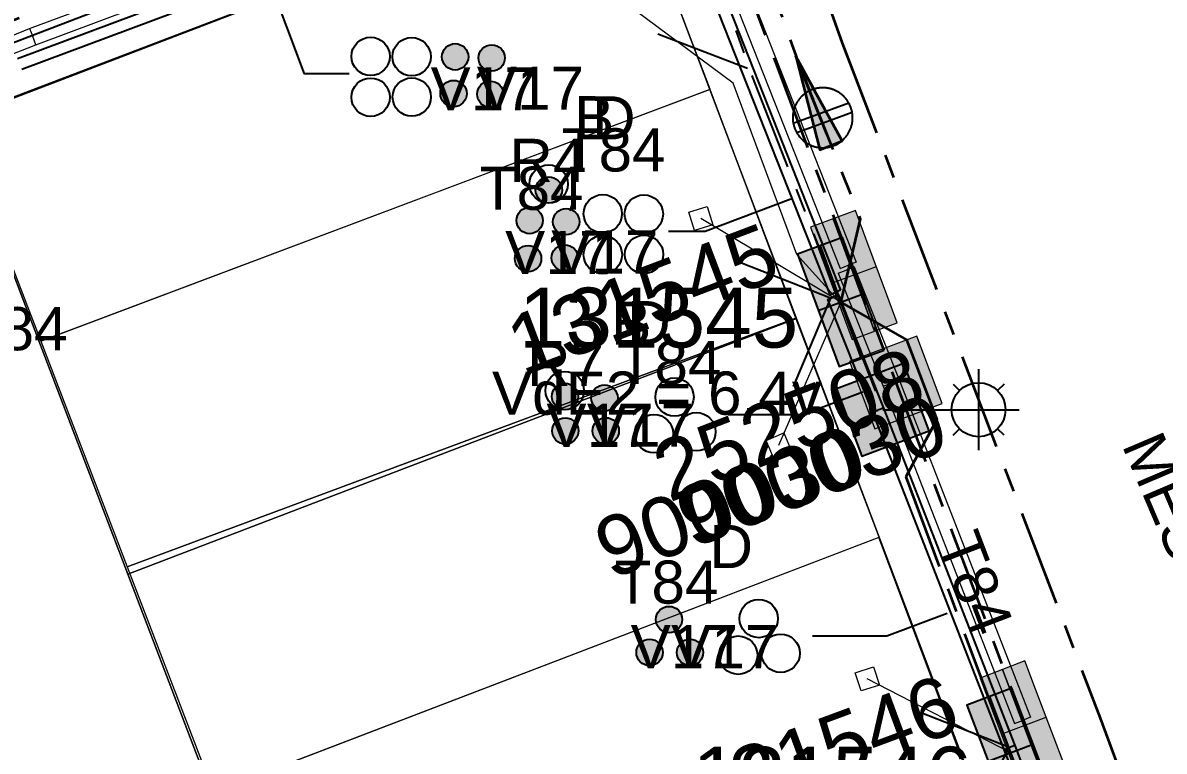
# Model space of a CAD drawing. Header units: metres. Extents: x 0 to 310918, y 0 to 6270107.
# Drawn here: x 310464.78 to 310512.4, y 6269830.87 to 6269861.25 of the extents above; entities that cross this region are included whole.
import ezdxf
from ezdxf.enums import TextEntityAlignment as Align

# ---------------------------------------------------------------- set-up
doc = ezdxf.new("R2010")
doc.units = ezdxf.units.M
for name, pattern in [('Cable Exist UG', [7, 4, -1, 1, -1]), ('IE Trench LV', [6, 4, -2]), ('PHANTOMX2', [6.6, 3, -0.75, 0.2, -0.75, 0.2, -0.75, 0.2, -0.75])]:
    doc.linetypes.add(name, pattern=pattern)
doc.layers.get('0').update_dxf_attribs({"color": 6})
for name, color, linetype, lineweight in [('_User Miscellaneous1', 30, 'Continuous', 13), ('_User_HV_Exist', 1, 'Continuous', 35), ('_User_LV_Exist', 5, 'Continuous', 35), ('Cadastre Buildings_SP_EXT', 78, 'Continuous', 15), ('Cadastre Developer_SP_EXT', 98, 'Continuous', 15), ('Cadastre Developer_SP_NEW', 92, 'Continuous', 15), ('Cadastre Land Parcels_SP_EXT', 118, 'Continuous', 15), ('Cadastre Roads_SP_EXT', 218, 'Continuous', 15), ('Mains_HV_EXT', 13, 'Continuous', 25), ('Mains_LV_EXT', 163, 'Continuous', 25), ('Mains_LV_SL_EXT', 135, 'Continuous', 25), ('Services_SP_EXT', 42, 'PHANTOMX2', 20)]:
    doc.layers.add(name, color=color, linetype=linetype, lineweight=lineweight)
doc.layers.add('_User Miscellaneous12', color=252, linetype='Continuous', lineweight=13, plot=False, transparency=0.75)
for name, color, linetype in [('Duct_SP_EXT', 30, 'Continuous'), ('Equip_LV_EXT', 7, 'Continuous'), ('SupportsUG_SP_LV_EXT', 7, 'Continuous'), ('SupportsUG_SP_LV_SL_EXT', 7, 'Continuous'), ('Trench_SP_EXT', 7, 'Continuous')]:
    doc.layers.add(name, color=color, linetype=linetype)
doc.layers.add('Features_HIDE', color=1, linetype='Continuous', plot=False)
doc.styles.add('COLUMN_LABEL', font='arial.ttf', dxfattribs={"height": 2})
doc.styles.add('iecARIAL', font='arial.ttf', dxfattribs={"height": 2})
doc.styles.add('ieISOCP', font='arial.ttf', dxfattribs={"height": 1.5})
doc.styles.add('POLE_LABEL', font='arial.ttf', dxfattribs={"height": 2})
doc.styles.add('SL_LABEL', font='arial.ttf', dxfattribs={"height": 2})
doc.styles.get("Standard").update_dxf_attribs({"font": 'arial.ttf'})

# ---------------------------------------------------------------- blocks, each defined once
blk = doc.blocks.new('COLUMN_EXT')
blk.add_hatch(color=256).paths.add_polyline_path([(1.5, -1.5), (1.5, 1.5), (-1.5, 1.5), (-1.5, -1.5)])
blk.add_lwpolyline([(1.5, 1.5), (-1.5, 1.5), (-1.5, -1.5), (1.5, -1.5)], close=True)
at = {"flags": 9}
for tag, p in [('NOTES', (-1.813, 2)), ('STREETNAME', (-1.813, 1.6)), ('LOCATION', (-1.813, 1.4)), ('SUBURB', (-1.813, 1.8)), ('LEGEND', (-1.813, 1.2)), ('USAGE', (-1.813, 1)), ('COLUMN_TYPE', (-1.813, 0.4)), ('OWNED_BY', (-1.813, 0.6)), ('STATE', (-1.813, 0.8))]:
    blk.add_attdef(tag, text='', height=0.2, rotation=180, dxfattribs=at).set_placement(p, align=Align.MIDDLE_LEFT)
at = {"flags": 1}
blk.add_attdef('Z', (-1.813, 2.351), '', height=0.2, rotation=180, dxfattribs=at)
at = {"flags": 9}
for tag, style, p in [('STRUCTURE_PLANT_NUMBER', 'POLE_LABEL', (-1.813, -0.031)), ('STREET_CODE', 'COLUMN_LABEL', (-1.813, 0.2))]:
    blk.add_attdef(tag, text='', height=0.2, rotation=180, dxfattribs=dict(at, style=style)).set_placement(p, align=Align.MIDDLE_LEFT)
at = {"style": 'COLUMN_LABEL', "width": 0.9, "flags": 8}
blk.add_attdef('ASSET_NUM', text='', height=2, rotation=270, dxfattribs=at).set_placement((2, -4), align=Align.MIDDLE_LEFT)
blk = doc.blocks.new('PILLAR_EXT')
blk.add_hatch(color=256).paths.add_polyline_path([(-2.5, 1), (-2.5, -1), (2.5, -1), (2.5, 1)])
for p, q in [((0, 1), (0, -1)), ((-2.5, 0), (2.5, 0))]:
    blk.add_line(p, q)
at = {"ltscale": 10}
blk.add_line((2.5, 0), (-2.5, 0), dxfattribs=at)
blk.add_lwpolyline([(-2.5, -1), (-1.25, -1), (1.25, -1), (2.5, -1), (2.5, 1), (-2.5, 1)], close=True)
at = {"width": 0.9, "flags": 8}
blk.add_attdef('ASSET_NUM', text='', height=2, rotation=90, dxfattribs=at).set_placement((-2, 4), align=Align.MIDDLE_LEFT)
for tag, p, flags in [('OWNED_BY', (0, -0.2), 9), ('STATE', (0, -0.4), 9), ('SUPPORT_TYPE', (0, -0.6), 9), ('USAGE', (0, -0.8), 9), ('LEGEND', (0, -1), 9), ('LOCATION', (0, -1.2), 9), ('NOTES', (0, -1.4), 9), ('PARENT', (0, -1.6), 9), ('STREETNAME', (0, -1.8), 9), ('SUBURB', (0, -2), 1)]:
    blk.add_attdef(tag, p, '', height=0.2, dxfattribs=dict(flags=flags))
blk = doc.blocks.new('DUCT_EXT')
blk.add_circle((0, 0.8), 0.8)
at = {"flags": 1}
blk.add_attdef('Z', (0, 0), '', height=0.2, dxfattribs=at)
at = {"flags": 9}
for tag, p in [('DUCT_CODE', (0, 0)), ('XSECT_TYPE', (0, -0.2)), ('FB_REFERENCE', (0, -0.4)), ('STATE', (0, -0.6)), ('NOTES', (0, -0.8))]:
    blk.add_attdef(tag, text='', height=0.2, dxfattribs=at).set_placement(p, align=Align.MIDDLE_LEFT)
blk = doc.blocks.new('SL_LANTERN_EXT')
at = {"flags": 9}
for tag, p in [('LRATECODE', (-7.4, 0)), ('LOUTREACHVOCAB', (-7.2, 0)), ('LOUTREACH', (-7, 0)), ('LANTNUMBER', (-6.6, 0)), ('LNEW', (-6.4, 0)), ('LMASTVOCAB', (-6.2, 0)), ('LMAST', (-6, 0)), ('LLAMPVOCAB', (-5.8, 0)), ('LLAMP', (-5.6, 0)), ('LEXIST', (-5.4, 0)), ('LCHARGE3PERCENT', (-5.2, 0)), ('LCHARGE3', (-5, 0)), ('LCHARGE2PERCENT', (-4.8, 0)), ('LCHARGE2', (-4.6, 0)), ('LCHARGE1PERCENT', (-4.4, 0)), ('LCHARGE1', (-4.2, 0)), ('LCATEGORY', (-4, 0)), ('LBRACKETVOCAB', (-3.8, 0)), ('LBRACKET', (-3.6, 0)), ('LKINGHEIGHT', (-3.4, 0)), ('CREPLACE', (-3.2, 0)), ('CREMOVE', (-3, 0)), ('CNUMBER', (-2.8, 0)), ('CNEW', (-2.6, 0)), ('CEXIST', (-2.4, 0)), ('USAGE', (-2.2, 0)), ('STATE', (-2, 0)), ('OWNED_BY', (-1.8, 0)), ('ORIENTATION', (-1.6, 0)), ('OPERATING_VOLTAGE', (-1.4, 0)), ('NO_PHASES', (-1.2, 0)), ('LANTERN_TYPE', (-1, 0)), ('LANTERN_PURPOSE', (-0.8, 0)), ('CONTROL_TYPE', (-0.6, 0)), ('CONSTRUCTED_VOLTAGE', (-0.4, 0))]:
    blk.add_attdef(tag, text='', height=0.001, rotation=270, dxfattribs=at).set_placement(p, align=Align.MIDDLE_LEFT)
at = {"style": 'SL_LABEL', "flags": 9}
blk.add_attdef('STREET_CODE', text='', height=0.001, rotation=270, dxfattribs=at).set_placement((0.001, 0), align=Align.MIDDLE_LEFT)
at = {"flags": 1}
blk.add_attdef('Z', (0, 0), '', height=0.001, rotation=270, dxfattribs=at)
at = {"width": 0.9}
blk.add_attdef('LNUMBER', text='', height=1, dxfattribs=at).set_placement((7, -1), align=Align.MIDDLE_LEFT)
at = {"flags": 9}
for tag, p in [('LREMOVE', (0, -7.6)), ('LREPLACE', (0, -7.8)), ('LTYPE', (0, -8)), ('LTYPEVOCAB', (0, -8.2)), ('LEGEND', (0, -8.4)), ('SUBURB', (0, -8.6)), ('STREETNAME', (0, -8.8)), ('LOCATION', (0, -9)), ('NOTES', (0, -9.2)), ('MAINTAINED_BY', (0, -9.863))]:
    blk.add_attdef(tag, text='', height=0.001, dxfattribs=at).set_placement(p, align=Align.MIDDLE_LEFT)
blk.add_attdef('OPERATED_BY', (0, -9.607), '', height=0.001, dxfattribs=at)
at = {"layer": 'Features_HIDE', "width": 0.9}
blk.add_attdef('ASSET_NUM', text='', height=1, dxfattribs=at).set_placement((7, 1), align=Align.MIDDLE_LEFT)
at = {"transparency": 33554651}
blk.add_wipeout([(5.688, 0), (5.061, -1.061), (4, -1.688), (2.939, -1.061), (2.313, 0), (2.939, 1.061), (4, 1.687), (5.061, 1.061)], dxfattribs=at)
for p, q in [((4, 1.687), (4, 0)), ((2.939, 1.061), (3.205, 0.795)), ((5.061, 1.061), (4.795, 0.795)), ((0, 0), (4, 0)), ((4, 0), (5.688, 0)), ((4, 0), (4, -1.688)), ((2.939, -1.061), (3.205, -0.795)), ((5.061, -1.061), (4.795, -0.795))]:
    blk.add_line(p, q)
blk.add_circle((4, 0), 1.125)
blk = doc.blocks.new('CCP_EXT')
at = {"flags": 9}
for tag, p in [('OWNED_BY', (0, -1)), ('USAGE', (0, -1.2)), ('LEGEND', (0, -1.4)), ('STATE', (0, -1.8)), ('LIFE_SUPPORT', (0, -1.6)), ('NOTES', (0, -2))]:
    blk.add_attdef(tag, text='', height=0.2, dxfattribs=at).set_placement(p, align=Align.MIDDLE_LEFT)
at = {"transparency": 33554651}
blk.add_wipeout([(0, 0.566), (0.566, 0), (0, -0.566), (-0.566, 0)], dxfattribs=at)
blk.add_lwpolyline([(-0.566, 0), (0, 0.566), (0.566, 0), (0, -0.566), (-0.566, 0)])
at = {"flags": 1}
blk.add_attdef('Z', (0, 0), '', height=0.2, dxfattribs=at)
at = {"flags": 9}
for tag, p in [('CCP_TYPE', (0, 0)), ('CONSTRUCTED_VOLTAGE', (0, -0.2)), ('NO_PHASES', (0, -0.4)), ('OPERATING_VOLTAGE', (0, -0.6)), ('ORIENTATION', (0, -0.8))]:
    blk.add_attdef(tag, text='', height=0.2, dxfattribs=at).set_placement(p, align=Align.MIDDLE_LEFT)
blk = doc.blocks.new('LV_UG_LINKS_CLOSED_EXT')
at = {"layer": 'Equip_LV_EXT'}
for tag, flags, p in [('ACTUAL_STATUS', 9, (3, -2)), ('CONSTRUCTED_VOLTAGE', 9, (3, -2.2)), ('NO_PHASES', 9, (3, -2.4)), ('OPERATING_VOLTAGE', 9, (3, -2.6)), ('ORIENTATION', 9, (3, -2.8)), ('STATE', 9, (3, -3)), ('SWITCH_TYPE', 9, (3, -3.2)), ('USAGE', 9, (3, -3.4)), ('OWNED_BY', 9, (3, -3.8)), ('NOTES', 9, (3, -3.6)), ('OPERATED_BY', 9, (3, -4)), ('MAINTAINED_BY', 9, (3, -4.2)), ('TYPE', 9, (3, -4.6)), ('Z', 1, (3, -4.8)), ('NUMBER_OF_PHASES', 9, (3, -4.4))]:
    blk.add_attdef(tag, text='', height=0.2, dxfattribs=dict(at, flags=flags)).set_placement(p, align=Align.MIDDLE_LEFT)
at = {"transparency": 33554651}
blk.add_wipeout([(4, 1.25), (3.969, 1.25), (3.939, 1.248), (3.908, 1.247), (3.877, 1.244), (3.847, 1.241), (3.817, 1.236), (3.786, 1.232), (3.756, 1.226), (3.726, 1.22), (3.696, 1.213), (3.667, 1.205), (3.637, 1.196), (3.608, 1.187), (3.579, 1.177), (3.55, 1.166), (3.522, 1.155), (3.493, 1.143), (3.466, 1.13), (3.438, 1.117), (3.411, 1.102), (3.384, 1.088), (3.357, 1.072), (3.331, 1.056), (3.306, 1.039), (3.28, 1.022), (3.255, 1.004), (3.231, 0.985), (3.207, 0.966), (3.184, 0.947), (3.161, 0.926), (3.138, 0.905), (3.116, 0.884), (3.095, 0.862), (3.074, 0.839), (3.053, 0.816), (3.034, 0.793), (3.015, 0.769), (2.996, 0.745), (2.978, 0.72), (2.961, 0.694), (2.944, 0.669), (2.928, 0.643), (2.912, 0.616), (2.898, 0.589), (2.883, 0.562), (2.87, 0.534), (2.857, 0.507), (2.845, 0.478), (2.834, 0.45), (2.823, 0.421), (2.813, 0.392), (2.804, 0.363), (2.795, 0.333), (2.787, 0.304), (2.78, 0.274), (2.774, 0.244), (2.768, 0.214), (2.764, 0.183), (2.759, 0.153), (2.756, 0.123), (2.753, 0.092), (2.752, 0.061), (2.75, 0.031), (2.75, 0), (2.75, -0.031), (2.752, -0.061), (2.753, -0.092), (2.756, -0.123), (2.759, -0.153), (2.764, -0.183), (2.768, -0.214), (2.774, -0.244), (2.78, -0.274), (2.787, -0.304), (2.795, -0.333), (2.804, -0.363), (2.813, -0.392), (2.823, -0.421), (2.834, -0.45), (2.845, -0.478), (2.857, -0.507), (2.87, -0.534), (2.883, -0.562), (2.898, -0.589), (2.912, -0.616), (2.928, -0.643), (2.944, -0.669), (2.961, -0.694), (2.978, -0.72), (2.996, -0.745), (3.015, -0.769), (3.034, -0.793), (3.053, -0.816), (3.074, -0.839), (3.095, -0.862), (3.116, -0.884), (3.138, -0.905), (3.161, -0.926), (3.184, -0.947), (3.207, -0.966), (3.231, -0.985), (3.255, -1.004), (3.28, -1.022), (3.306, -1.039), (3.331, -1.056), (3.357, -1.072), (3.384, -1.088), (3.411, -1.102), (3.438, -1.117), (3.466, -1.13), (3.493, -1.143), (3.522, -1.155), (3.55, -1.166), (3.579, -1.177), (3.608, -1.187), (3.637, -1.196), (3.667, -1.205), (3.696, -1.213), (3.726, -1.22), (3.756, -1.226), (3.786, -1.232), (3.817, -1.236), (3.847, -1.241), (3.877, -1.244), (3.908, -1.247), (3.939, -1.248), (3.969, -1.25), (4, -1.25), (4.031, -1.25), (4.061, -1.248), (4.092, -1.247), (4.123, -1.244), (4.153, -1.241), (4.183, -1.236), (4.214, -1.232), (4.244, -1.226), (4.274, -1.22), (4.304, -1.213), (4.333, -1.205), (4.363, -1.196), (4.392, -1.187), (4.421, -1.177), (4.45, -1.166), (4.478, -1.155), (4.507, -1.143), (4.534, -1.13), (4.562, -1.117), (4.589, -1.102), (4.616, -1.088), (4.643, -1.072), (4.669, -1.056), (4.694, -1.039), (4.72, -1.022), (4.745, -1.004), (4.769, -0.985), (4.793, -0.966), (4.816, -0.947), (4.839, -0.926), (4.862, -0.905), (4.884, -0.884), (4.905, -0.862), (4.926, -0.839), (4.947, -0.816), (4.966, -0.793), (4.985, -0.769), (5.004, -0.745), (5.022, -0.72), (5.039, -0.694), (5.056, -0.669), (5.072, -0.643), (5.088, -0.616), (5.102, -0.589), (5.117, -0.562), (5.13, -0.534), (5.143, -0.507), (5.155, -0.478), (5.166, -0.45), (5.177, -0.421), (5.187, -0.392), (5.196, -0.363), (5.205, -0.333), (5.213, -0.304), (5.22, -0.274), (5.226, -0.244), (5.232, -0.214), (5.236, -0.183), (5.241, -0.153), (5.244, -0.123), (5.247, -0.092), (5.248, -0.061), (5.25, -0.031), (5.25, 0), (5.25, 0.031), (5.248, 0.061), (5.247, 0.092), (5.244, 0.123), (5.241, 0.153), (5.236, 0.183), (5.232, 0.214), (5.226, 0.244), (5.22, 0.274), (5.213, 0.304), (5.205, 0.333), (5.196, 0.363), (5.187, 0.392), (5.177, 0.421), (5.166, 0.45), (5.155, 0.478), (5.143, 0.507), (5.13, 0.534), (5.117, 0.562), (5.102, 0.589), (5.088, 0.616), (5.072, 0.643), (5.056, 0.669), (5.039, 0.694), (5.022, 0.72), (5.004, 0.745), (4.985, 0.769), (4.966, 0.793), (4.947, 0.816), (4.926, 0.839), (4.905, 0.862), (4.884, 0.884), (4.862, 0.905), (4.839, 0.926), (4.816, 0.947), (4.793, 0.966), (4.769, 0.985), (4.745, 1.004), (4.72, 1.022), (4.694, 1.039), (4.669, 1.056), (4.643, 1.072), (4.616, 1.088), (4.589, 1.102), (4.562, 1.117), (4.534, 1.13), (4.507, 1.143), (4.478, 1.155), (4.45, 1.166), (4.421, 1.177), (4.392, 1.187), (4.363, 1.196), (4.333, 1.205), (4.304, 1.213), (4.274, 1.22), (4.244, 1.226), (4.214, 1.232), (4.183, 1.236), (4.153, 1.241), (4.123, 1.244), (4.092, 1.247), (4.061, 1.248), (4.031, 1.25)], dxfattribs=at).dxf.layer = 'Equip_LV_EXT'
at = {"layer": 'Equip_LV_EXT'}
for p, q in [((3.792, 1.232), (3.792, -1.232)), ((4.208, 1.232), (4.208, -1.232))]:
    blk.add_line(p, q, dxfattribs=at)
at = {"layer": 'Equip_LV_EXT', "flags": 128}
blk.add_lwpolyline([(4, 1.25), (3.969, 1.25), (3.939, 1.248), (3.908, 1.247), (3.877, 1.244), (3.847, 1.241), (3.817, 1.236), (3.786, 1.232), (3.756, 1.226), (3.726, 1.22), (3.696, 1.213), (3.667, 1.205), (3.637, 1.196), (3.608, 1.187), (3.579, 1.177), (3.55, 1.166), (3.522, 1.155), (3.493, 1.143), (3.466, 1.13), (3.438, 1.117), (3.411, 1.102), (3.384, 1.088), (3.357, 1.072), (3.331, 1.056), (3.306, 1.039), (3.28, 1.022), (3.255, 1.004), (3.231, 0.985), (3.207, 0.966), (3.184, 0.947), (3.161, 0.926), (3.138, 0.905), (3.116, 0.884), (3.095, 0.862), (3.074, 0.839), (3.053, 0.816), (3.034, 0.793), (3.015, 0.769), (2.996, 0.745), (2.978, 0.72), (2.961, 0.694), (2.944, 0.669), (2.928, 0.643), (2.912, 0.616), (2.898, 0.589), (2.883, 0.562), (2.87, 0.534), (2.857, 0.507), (2.845, 0.478), (2.834, 0.45), (2.823, 0.421), (2.813, 0.392), (2.804, 0.363), (2.795, 0.333), (2.787, 0.304), (2.78, 0.274), (2.774, 0.244), (2.768, 0.214), (2.764, 0.183), (2.759, 0.153), (2.756, 0.123), (2.753, 0.092), (2.752, 0.061), (2.75, 0.031), (2.75, 0), (2.75, -0.031), (2.752, -0.061), (2.753, -0.092), (2.756, -0.123), (2.759, -0.153), (2.764, -0.183), (2.768, -0.214), (2.774, -0.244), (2.78, -0.274), (2.787, -0.304), (2.795, -0.333), (2.804, -0.363), (2.813, -0.392), (2.823, -0.421), (2.834, -0.45), (2.845, -0.478), (2.857, -0.507), (2.87, -0.534), (2.883, -0.562), (2.898, -0.589), (2.912, -0.616), (2.928, -0.643), (2.944, -0.669), (2.961, -0.694), (2.978, -0.72), (2.996, -0.745), (3.015, -0.769), (3.034, -0.793), (3.053, -0.816), (3.074, -0.839), (3.095, -0.862), (3.116, -0.884), (3.138, -0.905), (3.161, -0.926), (3.184, -0.947), (3.207, -0.966), (3.231, -0.985), (3.255, -1.004), (3.28, -1.022), (3.306, -1.039), (3.331, -1.056), (3.357, -1.072), (3.384, -1.088), (3.411, -1.102), (3.438, -1.117), (3.466, -1.13), (3.493, -1.143), (3.522, -1.155), (3.55, -1.166), (3.579, -1.177), (3.608, -1.187), (3.637, -1.196), (3.667, -1.205), (3.696, -1.213), (3.726, -1.22), (3.756, -1.226), (3.786, -1.232), (3.817, -1.236), (3.847, -1.241), (3.877, -1.244), (3.908, -1.247), (3.939, -1.248), (3.969, -1.25), (4, -1.25), (4.031, -1.25), (4.061, -1.248), (4.092, -1.247), (4.123, -1.244), (4.153, -1.241), (4.183, -1.236), (4.214, -1.232), (4.244, -1.226), (4.274, -1.22), (4.304, -1.213), (4.333, -1.205), (4.363, -1.196), (4.392, -1.187), (4.421, -1.177), (4.45, -1.166), (4.478, -1.155), (4.507, -1.143), (4.534, -1.13), (4.562, -1.117), (4.589, -1.102), (4.616, -1.088), (4.643, -1.072), (4.669, -1.056), (4.694, -1.039), (4.72, -1.022), (4.745, -1.004), (4.769, -0.985), (4.793, -0.966), (4.816, -0.947), (4.839, -0.926), (4.862, -0.905), (4.884, -0.884), (4.905, -0.862), (4.926, -0.839), (4.947, -0.816), (4.966, -0.793), (4.985, -0.769), (5.004, -0.745), (5.022, -0.72), (5.039, -0.694), (5.056, -0.669), (5.072, -0.643), (5.088, -0.616), (5.102, -0.589), (5.117, -0.562), (5.13, -0.534), (5.143, -0.507), (5.155, -0.478), (5.166, -0.45), (5.177, -0.421), (5.187, -0.392), (5.196, -0.363), (5.205, -0.333), (5.213, -0.304), (5.22, -0.274), (5.226, -0.244), (5.232, -0.214), (5.236, -0.183), (5.241, -0.153), (5.244, -0.123), (5.247, -0.092), (5.248, -0.061), (5.25, -0.031), (5.25, 0), (5.25, 0.031), (5.248, 0.061), (5.247, 0.092), (5.244, 0.123), (5.241, 0.153), (5.236, 0.183), (5.232, 0.214), (5.226, 0.244), (5.22, 0.274), (5.213, 0.304), (5.205, 0.333), (5.196, 0.363), (5.187, 0.392), (5.177, 0.421), (5.166, 0.45), (5.155, 0.478), (5.143, 0.507), (5.13, 0.534), (5.117, 0.562), (5.102, 0.589), (5.088, 0.616), (5.072, 0.643), (5.056, 0.669), (5.039, 0.694), (5.022, 0.72), (5.004, 0.745), (4.985, 0.769), (4.966, 0.793), (4.947, 0.816), (4.926, 0.839), (4.905, 0.862), (4.884, 0.884), (4.862, 0.905), (4.839, 0.926), (4.816, 0.947), (4.793, 0.966), (4.769, 0.985), (4.745, 1.004), (4.72, 1.022), (4.694, 1.039), (4.669, 1.056), (4.643, 1.072), (4.616, 1.088), (4.589, 1.102), (4.562, 1.117), (4.534, 1.13), (4.507, 1.143), (4.478, 1.155), (4.45, 1.166), (4.421, 1.177), (4.392, 1.187), (4.363, 1.196), (4.333, 1.205), (4.304, 1.213), (4.274, 1.22), (4.244, 1.226), (4.214, 1.232), (4.183, 1.236), (4.153, 1.241), (4.123, 1.244), (4.092, 1.247), (4.061, 1.248), (4.031, 1.25)], close=True, dxfattribs=at)
blk = doc.blocks.new('CABLE_LARGE_EXT')
h = blk.add_hatch(color=256)
edge = h.paths.add_edge_path()
edge.add_arc((0, 0.55), 0.55, 0, 360)
blk.add_circle((0, 0.55), 0.55)
at = {"flags": 1}
blk.add_attdef('Z', (0, 0), '', height=0.2, dxfattribs=at)
at = {"flags": 9}
for tag, p in [('COND_CODE', (0, 0)), ('STATE', (0, -0.4)), ('FB_REFERENCE', (0, -0.2)), ('XSECT_SIZE', (0, -0.6)), ('NOTES', (0, -0.8))]:
    blk.add_attdef(tag, text='', height=0.2, dxfattribs=at).set_placement(p, align=Align.MIDDLE_LEFT)
blk = doc.blocks.new('*U407')
h = blk.add_hatch(color=256)
h.dxf.hatch_style = 1
h.paths.add_polyline_path([(4, 0.056), (-0.007, 0.5), (0.007, -0.5)])
blk.add_line((0.5, 0.007), (4, 0.056))
at = {"flags": 128}
blk.add_lwpolyline([(4, 0.056), (-0.007, 0.5), (0.007, -0.5)], close=True, dxfattribs=at)
blk.add_circle((0, 0), 0.0001)

msp = doc.modelspace()

# ---------------------------------------------------------------- linework, layer by layer
at = {"layer": '_User Miscellaneous1'}
for p, q in [((310465.065, 6269861.006), (310487.174, 6269869.268)), ((310465.324, 6269860.334), (310487.207, 6269868.512)), ((310462.884, 6269860.143), (310465.065, 6269861.006)), ((310465.065, 6269861.006), (310465.194, 6269860.67)), ((310465.324, 6269860.334), (310465.194, 6269860.67)), ((310463.149, 6269859.473), (310465.324, 6269860.334)), ((310498.883, 6269851.004), (310499.218, 6269851.136)), ((310499.461, 6269851.069), (310499.126, 6269850.935)), ((310499.553, 6269851.269), (310499.218, 6269851.136)), ((310498.792, 6269850.802), (310499.126, 6269850.935)), ((310506.146, 6269832.028), (310506.481, 6269832.159)), ((310506.817, 6269832.29), (310506.481, 6269832.159))]:
    msp.add_line(p, q, dxfattribs=at)
at = {"layer": 'Cadastre Developer_SP_NEW', "linetype": 'Continuous'}
msp.add_lwpolyline([(310472.728, 6269828.929), (310469.157, 6269838.259), (310461.929, 6269857.174), (310450.272, 6269852.714), (310461.066, 6269824.471), (310472.728, 6269828.929)], close=True, dxfattribs=at)
at = {"layer": 'Cadastre Land Parcels_SP_EXT', "linetype": 'Continuous'}
msp.add_lwpolyline([(310472.728, 6269828.929), (310469.157, 6269838.259), (310461.929, 6269857.174), (310450.272, 6269852.714), (310461.066, 6269824.471), (310472.728, 6269828.929)], close=True, dxfattribs=at)
at = {"layer": 'Cadastre Roads_SP_EXT', "linetype": 'Continuous'}
msp.add_lwpolyline([(310486.162, 6269866.446), (310479.867, 6269883.098), (310180.172, 6269768.419), (310186.465, 6269751.771), (310486.162, 6269866.446)], close=True, dxfattribs=at)
at = {"layer": 'Duct_SP_EXT'}
for p, q in [((310464.563, 6269859.762), (310486.634, 6269868.009)), ((310464.736, 6269859.314), (310486.657, 6269867.505)), ((310498.358, 6269849.714), (310498.581, 6269849.803)), ((310498.45, 6269849.916), (310498.673, 6269850.004)), ((310498.804, 6269849.892), (310498.581, 6269849.803)), ((310498.897, 6269850.092), (310498.673, 6269850.004)), ((310506.16, 6269831.113), (310505.937, 6269831.026)), ((310506.161, 6269831.112), (310505.937, 6269831.026)), ((310506.161, 6269831.112), (310509.73, 6269821.768)), ((310505.713, 6269830.941), (310505.937, 6269831.026)), ((310505.713, 6269830.939), (310505.937, 6269831.026)), ((310505.713, 6269830.941), (310509.281, 6269821.596))]:
    msp.add_line(p, q, dxfattribs=at)
for points in [[(310478.4, 6269859.124), (310476.531, 6269859.124), (310475.058, 6269863.052)], [(310487.823, 6269854.068), (310487.598, 6269853.401)], [(310491.719, 6269852.561), (310493.247, 6269852.561), (310496.826, 6269853.901)], [(310494.211, 6269844.914), (310497.305, 6269844.914), (310499.827, 6269845.859)], [(310497.726, 6269835.677), (310500.82, 6269835.677), (310503.342, 6269836.622)]]:
    msp.add_lwpolyline(points, dxfattribs=at)
at = {"layer": 'Trench_SP_EXT', "linetype": 'Cable Exist UG'}
for points in [[(310495.012, 6269859.339), (310490.848, 6269860.934)], [(310498.483, 6269849.759), (310494.531, 6269851.318)], [(310505.939, 6269831.021), (310501.904, 6269832.617)], [(310505.92, 6269831.07), (310504.026, 6269827.061)]]:
    msp.add_lwpolyline(points, dxfattribs=at)

# ---------------------------------------------------------------- block references
at = {"layer": 'Duct_SP_EXT'}
for name, p, rotation in [('DUCT_EXT', (310479.294, 6269859.047), 0.2303364771694024), ('DUCT_EXT', (310481.006, 6269859.032), 0.2303364771694024), ('CABLE_LARGE_EXT', (310482.814, 6269859.279), 359.5096904870275), ('CABLE_LARGE_EXT', (310484.345, 6269859.231), 0.1946266146557318), ('DUCT_EXT', (310479.295, 6269857.345), 0.2303364771694024), ('DUCT_EXT', (310481.013, 6269857.352), 0.2303364771694024), ('CABLE_LARGE_EXT', (310482.754, 6269857.746), 0.2297382971889591), ('CABLE_LARGE_EXT', (310484.29, 6269857.718), 0.6453576662762135), ('DUCT_EXT', (310486.728, 6269853.724), 0.8106152168667063), ('CABLE_LARGE_EXT', (310486.728, 6269853.724), 0.1711301105273152), ('DUCT_EXT', (310488.981, 6269852.484), 0.2303364771694024), ('DUCT_EXT', (310490.693, 6269852.47), 0.2303364771694024), ('CABLE_LARGE_EXT', (310485.921, 6269852.453), 359.5096904870275), ('CABLE_LARGE_EXT', (310487.452, 6269852.404), 0.1946266146557318), ('DUCT_EXT', (310488.982, 6269850.782), 0.2303364771694024), ('DUCT_EXT', (310490.7, 6269850.789), 0.2303364771694024), ('CABLE_LARGE_EXT', (310485.863, 6269850.863), 0.2297382971889591), ('CABLE_LARGE_EXT', (310487.397, 6269850.892), 0.6453576662762135), ('DUCT_EXT', (310487.403, 6269845.112), 0.8106152168667063), ('CABLE_LARGE_EXT', (310487.403, 6269845.112), 0.1711301105273152), ('CABLE_LARGE_EXT', (310489.05, 6269845.054), 0.199636161198953), ('DUCT_EXT', (310491.113, 6269843.314), 0.199636161198953), ('CABLE_LARGE_EXT', (310487.415, 6269843.678), 0.199636161198953), ('CABLE_LARGE_EXT', (310489.104, 6269843.679), 0.199636161198953), ('CABLE_LARGE_EXT', (310491.743, 6269835.813), 0.199636161198953), ('CABLE_LARGE_EXT', (310490.93, 6269834.442), 0.199636161198953), ('CABLE_LARGE_EXT', (310492.619, 6269834.442), 0.199636161198953), ('DUCT_EXT', (310494.628, 6269834.078), 0.199636161198953)]:
    msp.add_blockref(name, p, dxfattribs=dict(at, rotation=rotation))
for p in [(310491.97, 6269844.841), (310492.884, 6269843.394), (310495.484, 6269835.605), (310496.398, 6269834.158)]:
    msp.add_blockref('DUCT_EXT', p, dxfattribs=at)
at = {"layer": 'SupportsUG_SP_LV_EXT'}
ref = msp.add_blockref('PILLAR_EXT', (310498.907, 6269849.6), dxfattribs=dict(at, rotation=110.2833446511833))
ref.add_attrib('ASSET_NUM', '131545', dxfattribs={"layer": '0', "height": 2.5, "style": 'iecARIAL'}).set_placement((310497.129, 6269848.954), align=Align.MIDDLE_RIGHT)
ref = msp.add_blockref('PILLAR_EXT', (310505.993, 6269830.809), dxfattribs=dict(at, rotation=110.7842582364447))
ref.add_attrib('ASSET_NUM', '131546', dxfattribs={"layer": '0', "height": 2.5, "style": 'iecARIAL'}).set_placement((310504.369, 6269829.811), align=Align.MIDDLE_RIGHT)
at = {"layer": 'SupportsUG_SP_LV_SL_EXT'}
ref = msp.add_blockref('COLUMN_EXT', (310500.654, 6269845.114), dxfattribs=dict(at, rotation=110.6303065401926))
ref.add_attrib('ASSET_NUM', '900030', dxfattribs={"layer": '0', "height": 2.5, "rotation": 21.2173, "style": 'COLUMN_LABEL'}).set_placement((310502.654, 6269845.864), align=Align.TOP_RIGHT)

# ---------------------------------------------------------------- texts
at = {"layer": 'Cadastre Roads_SP_EXT'}
msp.add_text('MESSENGER ST', height=1.8, rotation=293.0467, dxfattribs=at).set_placement((310510.613, 6269843.644))
at = {"layer": 'Duct_SP_EXT'}
for s, p in [('V17', (310481.793, 6269857.597)), ('V17', (310483.719, 6269857.62)), ('B', (310487.78, 6269856.391)), ('D', (310488.529, 6269856.384)), ('T84', (310487.265, 6269855.048)), ('R4', (310485.08, 6269854.612)), ('T84', (310483.844, 6269853.45)), ('V17', (310484.9, 6269850.77)), ('V17', (310486.826, 6269850.793)), ('B', (310489.323, 6269847.822)), ('D', (310489.996, 6269847.846)), ('T84', (310462.319, 6269847.592)), ('R7', (310485.813, 6269846.098)), ('D', (310493.429, 6269838.51)), ('T84', (310489.47, 6269837.025)), ('V17', (310490.14, 6269834.329)), ('V17', (310491.829, 6269834.329))]:
    msp.add_text(s, height=1.8, dxfattribs=at).set_placement(p)
at = {"layer": 'Mains_LV_EXT'}
msp.add_text('T84', height=1.8, rotation=290.9031, dxfattribs=at).set_placement((310502.915, 6269839.59))

# ---------------------------------------------------------------- next in the draw order: block references
at = {"layer": 'Features_HIDE'}
ref = msp.add_blockref('SL_LANTERN_EXT', (310500.654, 6269845.114), dxfattribs=at)
ref.add_attrib('ASSET_NUM', '252508', dxfattribs={"layer": '0', "height": 2.5, "rotation": 21.2173, "style": 'iecARIAL'}).set_placement((310502.154, 6269846.614), align=Align.MIDDLE_RIGHT)
at = {"layer": 'Services_SP_EXT'}
for p, rotation in [((310493.072, 6269853.092), 332.2833446500243), ((310500.012, 6269833.887), 332.7842586162857)]:
    msp.add_blockref('CCP_EXT', p, dxfattribs=dict(at, rotation=rotation))

# ---------------------------------------------------------------- next in the draw order: linework, layer by layer
at = {"layer": '_User Miscellaneous1'}
for p, q in [((310499.461, 6269851.069), (310501.337, 6269846.357)), ((310498.792, 6269850.802), (310500.668, 6269846.09)), ((310501.337, 6269846.357), (310501.003, 6269846.223)), ((310501.338, 6269846.354), (310501.003, 6269846.223)), ((310501.338, 6269846.354), (310506.817, 6269832.29)), ((310500.667, 6269846.093), (310501.003, 6269846.223)), ((310500.667, 6269846.093), (310506.146, 6269832.028)), ((310500.668, 6269846.09), (310501.003, 6269846.223))]:
    msp.add_line(p, q, dxfattribs=at)
at = {"layer": '_User Miscellaneous12'}
for points in [[(310498.907, 6269849.6), (310493.072, 6269853.092)], [(310505.993, 6269830.809), (310500.012, 6269833.887)]]:
    msp.add_lwpolyline(points, dxfattribs=at)
at = {"layer": '_User_LV_Exist', "linetype": 'Cable Exist UG'}
msp.add_lwpolyline([(310498.854, 6269849.626), (310501.648, 6269848.03), (310501.648, 6269848.03), (310502.906, 6269844.706), (310501.616, 6269842.321), (310501.616, 6269842.321), (310505.862, 6269830.964)], dxfattribs=at)
at = {"layer": 'Cadastre Developer_SP_EXT'}
for points in [[(310493.461, 6269858.476), (310491.292, 6269864.158), (310486.171, 6269866.454), (310461.964, 6269857.23), (310465.541, 6269847.965), (310493.461, 6269858.476)], [(310504.088, 6269830.192), (310500.491, 6269839.788), (310472.74, 6269829.164), (310476.337, 6269819.763), (310504.088, 6269830.192)]]:
    msp.add_lwpolyline(points, close=True, dxfattribs=at)
at = {"layer": 'Cadastre Developer_SP_NEW'}
for points in [[(310493.461, 6269858.476), (310491.292, 6269864.158), (310486.171, 6269866.454), (310461.964, 6269857.23), (310465.541, 6269847.965), (310493.461, 6269858.476)], [(310504.088, 6269830.192), (310500.491, 6269839.788), (310472.74, 6269829.164), (310476.337, 6269819.763), (310504.088, 6269830.192)]]:
    msp.add_lwpolyline(points, close=True, dxfattribs=at)
at = {"layer": 'Duct_SP_EXT'}
for p, q in [((310498.358, 6269849.714), (310500.235, 6269845.002)), ((310498.804, 6269849.892), (310500.681, 6269845.179)), ((310500.234, 6269845.004), (310500.458, 6269845.091)), ((310500.234, 6269845.004), (310505.713, 6269830.939)), ((310500.235, 6269845.002), (310500.458, 6269845.091)), ((310500.681, 6269845.179), (310500.458, 6269845.091)), ((310500.681, 6269845.178), (310500.458, 6269845.091)), ((310500.681, 6269845.178), (310506.16, 6269831.113))]:
    msp.add_line(p, q, dxfattribs=at)
at = {"layer": 'Mains_LV_EXT', "linetype": 'Cable Exist UG'}
msp.add_lwpolyline([(310498.854, 6269849.626), (310501.648, 6269848.03), (310501.648, 6269848.03), (310502.906, 6269844.706), (310501.616, 6269842.321), (310501.616, 6269842.321), (310505.862, 6269830.964)], dxfattribs=at)
at = {"layer": 'Mains_LV_SL_EXT', "linetype": 'Cable Exist UG'}
msp.add_lwpolyline([(310498.882, 6269849.613), (310500.654, 6269845.114)], dxfattribs=at)
at = {"layer": 'Trench_SP_EXT', "linetype": 'Cable Exist UG'}
msp.add_lwpolyline([(310498.483, 6269849.759), (310496.77, 6269845.708)], dxfattribs=at)

# ---------------------------------------------------------------- next in the draw order: block references
at = {"layer": '_User Miscellaneous1'}
ref = msp.add_blockref('PILLAR_EXT', (310499.452, 6269850.733), dxfattribs=dict(at, rotation=110.2833446511833))
ref.add_attrib('ASSET_NUM', '131545', dxfattribs={"layer": '0', "height": 2.5, "rotation": 20.7645, "style": 'iecARIAL'}).set_placement((310496.076, 6269851.791), align=Align.MIDDLE_RIGHT)
ref = msp.add_blockref('PILLAR_EXT', (310506.538, 6269831.942), dxfattribs=dict(at, rotation=110.7842582364447))
ref.add_attrib('ASSET_NUM', '131546', dxfattribs={"layer": '0', "height": 2.5, "rotation": 20.3171, "style": 'iecARIAL'}).set_placement((310503.597, 6269832.969), align=Align.MIDDLE_RIGHT)
at = {"layer": 'Services_SP_EXT', "rotation": 68.28334444424598}
msp.add_blockref('CCP_EXT', (310496.314, 6269843.626), dxfattribs=at)

# ---------------------------------------------------------------- next in the draw order: texts
at = {"layer": '_User_LV_Exist', "linetype": 'IE Trench LV', "insert": (310484.352, 6269846.706), "char_height": 1.8, "attachment_point": 1, "style": 'ieISOCP'}
msp.add_mtext_dynamic_manual_height_columns('{\\C6;VdE2 = 6.4v}', width=17.25509, gutter_width=7.5, heights=[0], dxfattribs=at)
at = {"layer": 'Duct_SP_EXT'}
for s, p in [('T84', (310489.595, 6269846.179)), ('V17', (310486.625, 6269843.565)), ('V17', (310488.314, 6269843.566))]:
    msp.add_text(s, height=1.8, dxfattribs=at).set_placement(p)

# ---------------------------------------------------------------- next in the draw order: linework, layer by layer
at = {"layer": '_User Miscellaneous12'}
msp.add_lwpolyline([(310498.907, 6269849.6), (310496.314, 6269843.626)], dxfattribs=at)
at = {"layer": 'Cadastre Buildings_SP_EXT', "linetype": 'Continuous'}
for points in [[(310497.062, 6269848.912), (310491.307, 6269864.133), (310486.162, 6269866.446), (310461.929, 6269857.174), (310469.157, 6269838.259), (310497.062, 6269848.912)], [(310504.122, 6269830.238), (310497.062, 6269848.912), (310469.157, 6269838.259), (310472.728, 6269828.929), (310476.286, 6269819.621), (310504.122, 6269830.238)]]:
    msp.add_lwpolyline(points, close=True, dxfattribs=at)
at = {"layer": 'Cadastre Developer_SP_EXT'}
for points in [[(310493.451, 6269858.472), (310465.541, 6269847.965), (310469.14, 6269838.564), (310497.025, 6269848.924), (310493.451, 6269858.472)], [(310497.025, 6269848.924), (310469.14, 6269838.564), (310472.74, 6269829.164), (310500.51, 6269839.797), (310497.025, 6269848.924)]]:
    msp.add_lwpolyline(points, close=True, dxfattribs=at)
at = {"layer": 'Cadastre Developer_SP_NEW'}
msp.add_lwpolyline([(310497.025, 6269848.924), (310469.14, 6269838.564), (310472.74, 6269829.164), (310500.51, 6269839.797), (310497.025, 6269848.924)], close=True, dxfattribs=at)
at = {"layer": 'Cadastre Roads_SP_EXT', "linetype": 'Continuous'}
msp.add_lwpolyline([(310530.016, 6269822.732), (310511.146, 6269872.642), (310491.307, 6269864.133), (310509.874, 6269815.025), (310530.016, 6269822.732)], close=True, dxfattribs=at)

# ---------------------------------------------------------------- next in the draw order: block references
at = {"layer": '_User Miscellaneous1'}
ref = msp.add_blockref('COLUMN_EXT', (310501.199, 6269846.247), dxfattribs=dict(at, rotation=110.6303065401926))
ref.add_attrib('ASSET_NUM', '900030', dxfattribs={"layer": '0', "height": 2.5, "rotation": 21.2173, "style": 'COLUMN_LABEL'}).set_placement((310499.265, 6269844.561), align=Align.TOP_RIGHT)

# ---------------------------------------------------------------- next in the draw order: block references
at = {"layer": 'Equip_LV_EXT', "rotation": 110.2833446511833}
msp.add_blockref('LV_UG_LINKS_CLOSED_EXT', (310499.538, 6269853.537), dxfattribs=at)

# ---------------------------------------------------------------- next in the draw order: linework, layer by layer
at = {"layer": '_User Miscellaneous1'}
for p, q in [((310493.53, 6269866.512), (310499.553, 6269851.269)), ((310492.931, 6269866.07), (310498.883, 6269851.004))]:
    msp.add_line(p, q, dxfattribs=at)
at = {"layer": '_User Miscellaneous12'}
msp.add_lwpolyline([(310498.898, 6269849.577), (310497.077, 6269851.588), (310497.077, 6269851.588), (310494.421, 6269858.733), (310489.447, 6269862.43)], dxfattribs=at)
at = {"layer": '_User_HV_Exist', "color": 1, "linetype": 'Cable Exist UG'}
for points in [[(310458.325, 6269872.844), (310461.811, 6269863.6), (310461.811, 6269863.6), (310486.349, 6269872.947), (310496.009, 6269868.62), (310498.965, 6269860.399), (310509.726, 6269832.247), (310509.726, 6269832.247), (310513.213, 6269822.852), (310515.882, 6269816.123), (310513.205, 6269809.123), (310513.205, 6269809.123), (310536.268, 6269817.692), (310571.866, 6269831.294), (310571.866, 6269831.294), (310593.018, 6269839.393), (310594.995, 6269843.677), (310612.735, 6269850.256), (310612.735, 6269850.256), (310609.935, 6269857.559), (310605.999, 6269867.824), (310602.42, 6269877.156), (310598.838, 6269886.498), (310593.95, 6269899.038)], [(310249.431, 6269779.226), (310460.892, 6269860.032), (310486.26, 6269869.7), (310493.642, 6269866.345), (310493.642, 6269866.345), (310510.41, 6269821.782), (310513.053, 6269815.178), (310510.767, 6269809.534), (310512.542, 6269805.672), (310512.542, 6269805.672), (310537.367, 6269814.933), (310573.262, 6269828.66)]]:
    msp.add_lwpolyline(points, dxfattribs=at)
at = {"layer": '_User_LV_Exist', "linetype": 'Cable Exist UG'}
msp.add_lwpolyline([(310456.713, 6269877.082), (310456.646, 6269875.21), (310461.638, 6269861.429), (310461.638, 6269861.429), (310486.29, 6269870.782), (310494.437, 6269867.132), (310497.096, 6269859.686), (310499.715, 6269853.075), (310498.894, 6269849.568)], dxfattribs=at)
at = {"layer": 'Cadastre Developer_SP_NEW'}
msp.add_lwpolyline([(310493.451, 6269858.472), (310465.541, 6269847.965), (310469.14, 6269838.564), (310497.025, 6269848.924), (310493.451, 6269858.472)], close=True, dxfattribs=at)
at = {"layer": 'Duct_SP_EXT'}
for p, q in [((310492.486, 6269865.011), (310498.45, 6269849.916)), ((310492.886, 6269865.306), (310498.897, 6269850.092))]:
    msp.add_line(p, q, dxfattribs=at)
at = {"layer": 'Mains_HV_EXT', "color": 1, "linetype": 'Cable Exist UG'}
for points in [[(310458.325, 6269872.844), (310461.811, 6269863.6), (310461.811, 6269863.6), (310486.349, 6269872.947), (310496.009, 6269868.62), (310498.965, 6269860.399), (310509.726, 6269832.247), (310509.726, 6269832.247), (310513.213, 6269822.852), (310515.882, 6269816.123), (310513.205, 6269809.123), (310513.205, 6269809.123), (310536.268, 6269817.692), (310571.866, 6269831.294), (310571.866, 6269831.294), (310593.018, 6269839.393), (310594.995, 6269843.677), (310612.735, 6269850.256), (310612.735, 6269850.256), (310609.935, 6269857.559), (310605.999, 6269867.824), (310602.42, 6269877.156), (310598.838, 6269886.498), (310593.95, 6269899.038)], [(310249.431, 6269779.226), (310460.892, 6269860.032), (310486.26, 6269869.7), (310493.642, 6269866.345), (310493.642, 6269866.345), (310510.41, 6269821.782), (310513.053, 6269815.178), (310510.767, 6269809.534), (310512.542, 6269805.672), (310512.542, 6269805.672), (310537.367, 6269814.933), (310573.262, 6269828.66)]]:
    msp.add_lwpolyline(points, dxfattribs=at)
at = {"layer": 'Mains_LV_EXT', "linetype": 'Cable Exist UG'}
for points in [[(310456.713, 6269877.082), (310456.646, 6269875.21), (310461.638, 6269861.429), (310461.638, 6269861.429), (310486.29, 6269870.782), (310494.437, 6269867.132), (310497.096, 6269859.686), (310499.715, 6269853.075), (310498.894, 6269849.568)], [(310438.086, 6269850.292), (310481.093, 6269866.849), (310481.093, 6269866.849), (310486.231, 6269868.618), (310492.864, 6269865.644), (310495.228, 6269858.972), (310498.873, 6269849.605)]]:
    msp.add_lwpolyline(points, dxfattribs=at)

# ---------------------------------------------------------------- next in the draw order: block references
at = {"layer": '_User_LV_Exist', "color": 2, "linetype": 'Continuous', "transparency": 33554687, "rotation": 110.816775412224}
msp.add_blockref('*U407', (310498.503, 6269856.136), dxfattribs=at)

doc.saveas('drawing.dxf')
